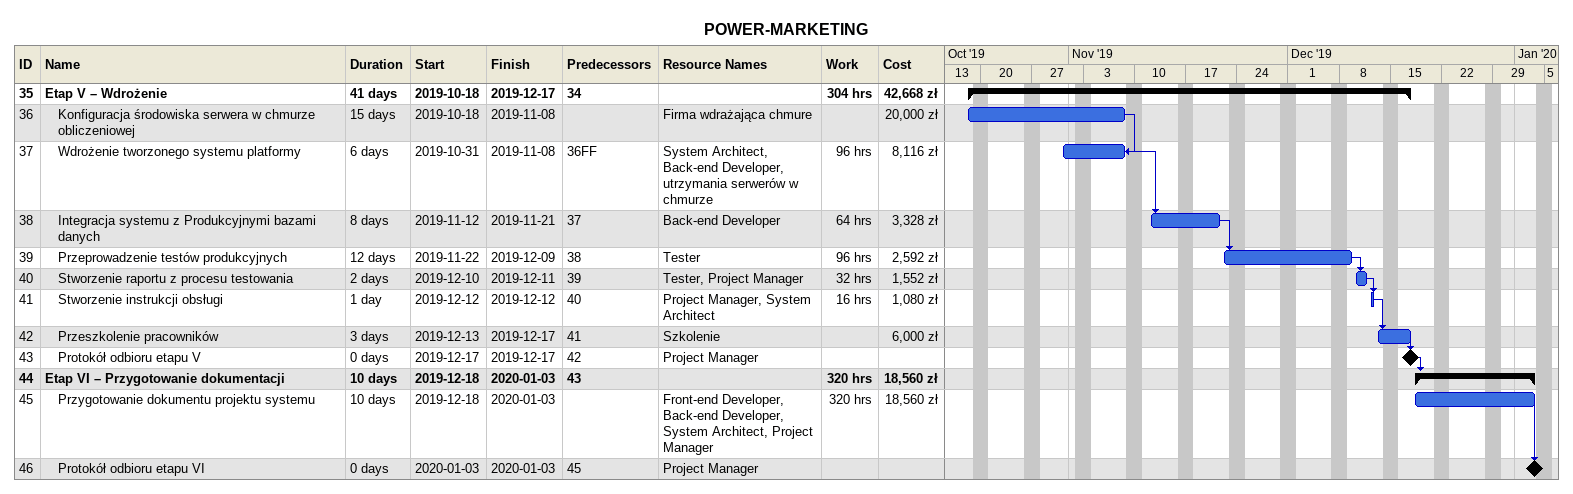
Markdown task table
POWER-MARKETING

| ID | Level | Task | Duration | Start | Finish | Predecessors | Resources | Work (h) | Cost (zł) |
|---|---|---|---|---|---|---|---|---|---|
| 35 | 1 | **Etap V – Wdrożenie** | 41d | 2019-10-18 | 2019-12-17 | 34 |  | 304 | 42668 |
| 36 | 2 | Konfiguracja środowiska serwera w chmurze obliczeniowej | 15d | 2019-10-18 | 2019-11-08 |  | Firma wdrażająca chmure |  | 20000 |
| 37 | 2 | Wdrożenie tworzonego systemu platformy | 6d | 2019-10-31 | 2019-11-08 | 36FF | System Architect, Back-end Developer, utrzymania serwerów w chmurze | 96 | 8116 |
| 38 | 2 | Integracja systemu z Produkcyjnymi bazami danych | 8d | 2019-11-12 | 2019-11-21 | 37 | Back-end Developer | 64 | 3328 |
| 39 | 2 | Przeprowadzenie testów produkcyjnych | 12d | 2019-11-22 | 2019-12-09 | 38 | Tester | 96 | 2592 |
| 40 | 2 | Stworzenie raportu z procesu testowania | 2d | 2019-12-10 | 2019-12-11 | 39 | Tester, Project Manager | 32 | 1552 |
| 41 | 2 | Stworzenie instrukcji obsługi | 1d | 2019-12-12 | 2019-12-12 | 40 | Project Manager, System Architect | 16 | 1080 |
| 42 | 2 | Przeszkolenie pracowników | 3d | 2019-12-13 | 2019-12-17 | 41 | Szkolenie |  | 6000 |
| 43 | 2 | Protokół odbioru etapu V | 0d | 2019-12-17 | 2019-12-17 | 42 | Project Manager |  |  |
| 44 | 1 | **Etap VI – Przygotowanie dokumentacji** | 10d | 2019-12-18 | 2020-01-03 | 43 |  | 320 | 18560 |
| 45 | 2 | Przygotowanie dokumentu projektu systemu | 10d | 2019-12-18 | 2020-01-03 |  | Front-end Developer, Back-end Developer, System Architect, Project Manager | 320 | 18560 |
| 46 | 2 | Protokół odbioru etapu VI | 0d | 2020-01-03 | 2020-01-03 | 45 | Project Manager |  |  |
